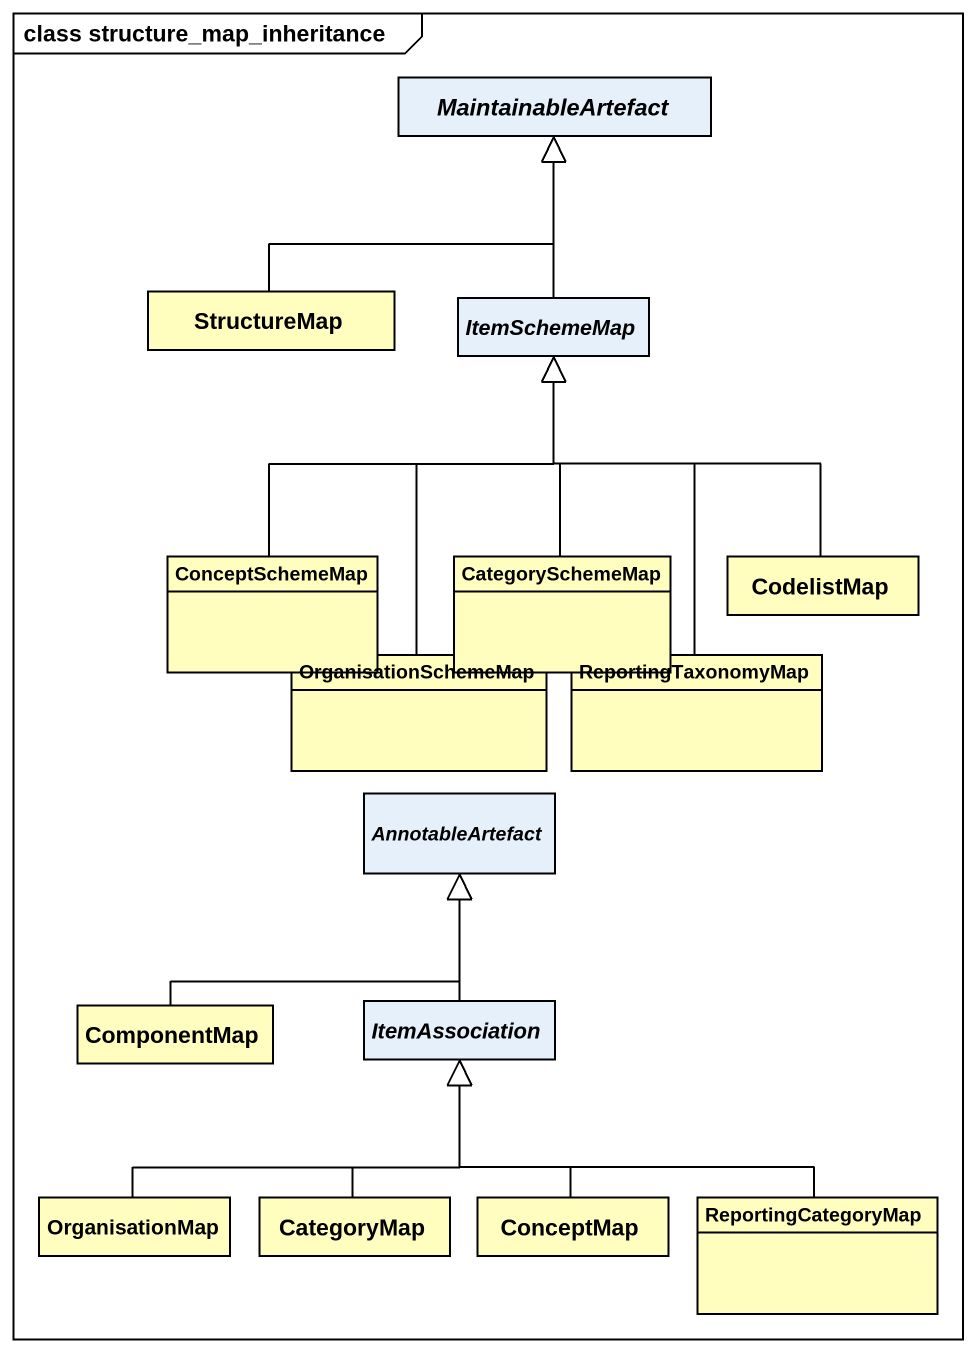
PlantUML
@startuml
mainframe class structure_map_inheritance
hide circle
hide empty members
abstract class MaintainableArtefact
class StructureMap #FFFEBF
abstract class ItemSchemeMap
class ConceptSchemeMap #FFFEBF
class CategorySchemeMap #FFFEBF
class CodelistMap #FFFEBF
class OrganisationSchemeMap #FFFEBF
class ReportingTaxonomyMap #FFFEBF
abstract class AnnotableArtefact
class ComponentMap #FFFEBF
abstract class ItemAssociation
class OrganisationMap #FFFEBF
class CategoryMap #FFFEBF
class ConceptMap #FFFEBF
class ReportingCategoryMap #FFFEBF
StructureMap -up-|> MaintainableArtefact
ItemSchemeMap -up-|> MaintainableArtefact
ConceptSchemeMap -up-|> ItemSchemeMap
CategorySchemeMap -up-|> ItemSchemeMap
CodelistMap -up-|> ItemSchemeMap
OrganisationSchemeMap -up-|> ItemSchemeMap
ReportingTaxonomyMap -up-|> ItemSchemeMap
ComponentMap -up-|> AnnotableArtefact
ItemAssociation -up-|> AnnotableArtefact
OrganisationMap -up-|> ItemAssociation
CategoryMap -up-|> ItemAssociation
ConceptMap -up-|> ItemAssociation
ReportingCategoryMap -up-|> ItemAssociation
@enduml
